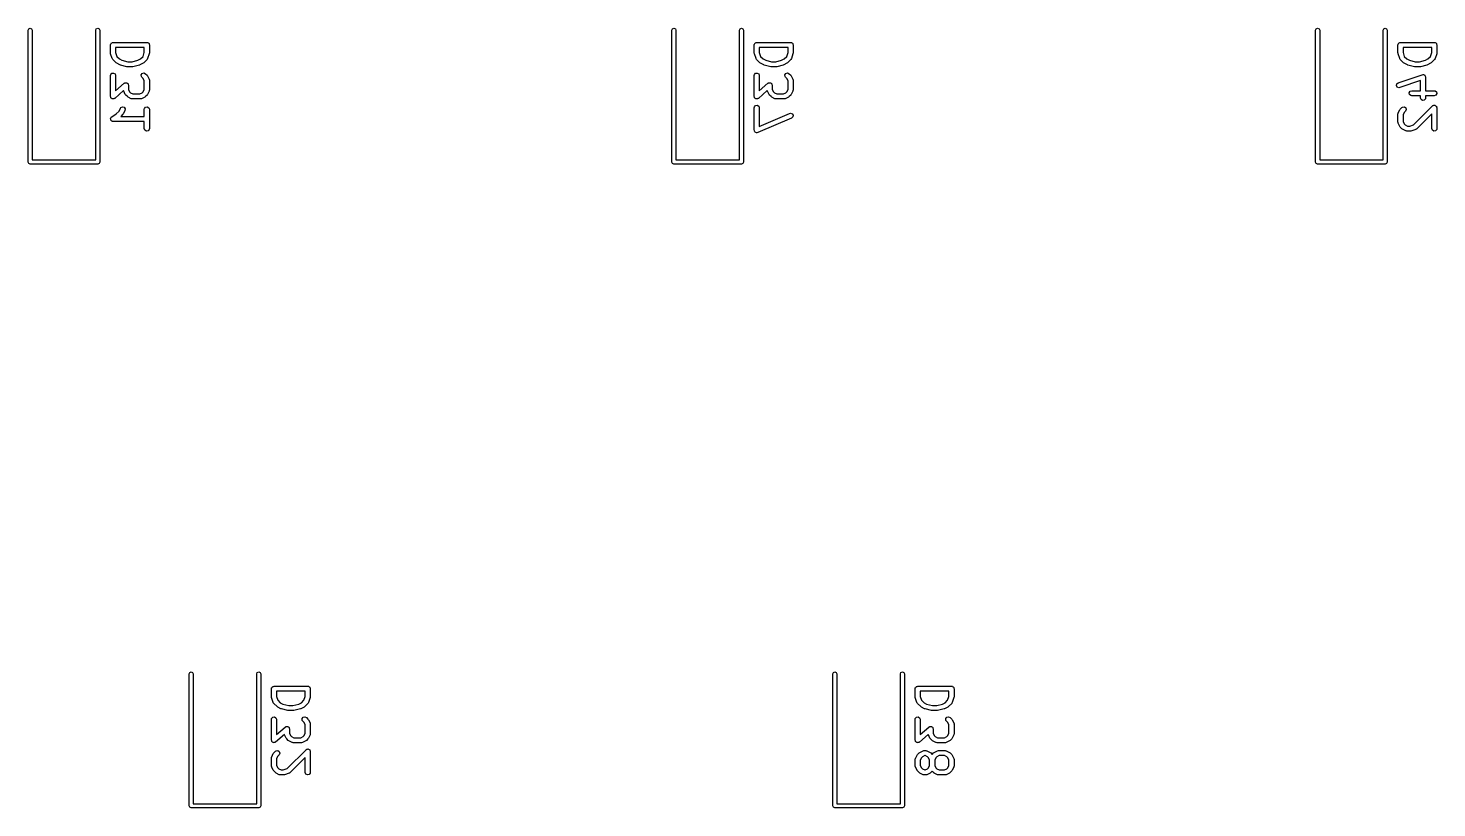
# Model space of a CAD drawing. Extents: x 43 to 429, y -149 to -20.
# Drawn here: x 148.96 to 190.65, y -106.29 to -83.22 of the extents above; entities that cross this region are included whole.
import ezdxf

# ---------------------------------------------------------------- set-up
doc = ezdxf.new("R2010")
doc.units = 0
doc.layers.add('BLACK', color=7, linetype='CONTINUOUS')

msp = doc.modelspace()

# ---------------------------------------------------------------- linework, layer by layer
at = {"layer": 'BLACK', "linetype": 'CONTINUOUS'}
for p, q in [((148.959, -83.2812), (148.976, -83.2388)), ((148.959, -87.1812), (148.959, -83.2812)), ((148.976, -83.2388), (149.019, -83.2212)), ((149.019, -83.2212), (149.061, -83.2388)), ((149.061, -83.2388), (149.079, -83.2812)), ((149.079, -83.2812), (149.079, -87.1212)), ((150.959, -83.2812), (150.976, -83.2388)), ((150.959, -87.1212), (150.959, -83.2812)), ((150.976, -83.2388), (151.019, -83.2212)), ((151.019, -83.2212), (151.061, -83.2388)), ((151.061, -83.2388), (151.079, -83.2812)), ((151.079, -83.2812), (151.079, -87.1812)), ((168.009, -83.2812), (168.026, -83.2388)), ((168.009, -87.1812), (168.009, -83.2812)), ((168.026, -83.2388), (168.069, -83.2212)), ((168.069, -83.2212), (168.111, -83.2388)), ((168.111, -83.2388), (168.129, -83.2812)), ((168.129, -83.2812), (168.129, -87.1212)), ((170.009, -83.2812), (170.026, -83.2388)), ((170.009, -87.1212), (170.009, -83.2812)), ((170.026, -83.2388), (170.069, -83.2212)), ((170.069, -83.2212), (170.111, -83.2388)), ((170.111, -83.2388), (170.129, -83.2812)), ((170.129, -83.2812), (170.129, -87.1812)), ((187.059, -83.2812), (187.076, -83.2388)), ((187.059, -87.1812), (187.059, -83.2812)), ((187.076, -83.2388), (187.119, -83.2212)), ((187.119, -83.2212), (187.161, -83.2388)), ((187.161, -83.2388), (187.179, -83.2812)), ((187.179, -83.2812), (187.179, -87.1212)), ((189.059, -83.2812), (189.076, -83.2388)), ((189.059, -87.1212), (189.059, -83.2812)), ((189.076, -83.2388), (189.119, -83.2212)), ((189.119, -83.2212), (189.161, -83.2388)), ((189.161, -83.2388), (189.179, -83.2812)), ((189.179, -83.2812), (189.179, -87.1812)), ((151.396, -83.717), (151.398, -83.7072)), ((151.396, -83.9551), (151.396, -83.717)), ((151.397, -83.7039), (151.399, -83.7011)), ((151.398, -83.7072), (151.397, -83.7039)), ((151.399, -83.7011), (151.401, -83.6913)), ((151.401, -83.6913), (151.413, -83.6764)), ((151.413, -83.6764), (151.423, -83.6595)), ((151.423, -83.6595), (151.429, -83.6572)), ((151.429, -83.6572), (151.434, -83.652)), ((151.434, -83.652), (151.453, -83.6486)), ((151.453, -83.6486), (151.471, -83.642)), ((151.471, -83.642), (152.471, -83.642)), ((152.471, -83.642), (152.481, -83.6437)), ((152.481, -83.6437), (152.484, -83.6431)), ((152.484, -83.6431), (152.487, -83.6448)), ((152.487, -83.6448), (152.497, -83.6465)), ((152.497, -83.6465), (152.512, -83.659)), ((152.512, -83.659), (152.529, -83.6688)), ((152.529, -83.6688), (152.531, -83.6751)), ((152.531, -83.6751), (152.536, -83.6795)), ((152.536, -83.6795), (152.539, -83.6987)), ((152.539, -83.6987), (152.546, -83.717)), ((152.546, -83.717), (152.546, -83.9551)), ((170.446, -83.717), (170.448, -83.7072)), ((170.446, -83.9551), (170.446, -83.717)), ((170.447, -83.7039), (170.449, -83.7011)), ((170.448, -83.7072), (170.447, -83.7039)), ((170.449, -83.7011), (170.451, -83.6913)), ((170.451, -83.6913), (170.463, -83.6764)), ((170.463, -83.6764), (170.473, -83.6595)), ((170.473, -83.6595), (170.479, -83.6572)), ((170.479, -83.6572), (170.484, -83.652)), ((170.484, -83.652), (170.503, -83.6486)), ((170.503, -83.6486), (170.521, -83.642)), ((170.521, -83.642), (171.521, -83.642)), ((171.521, -83.642), (171.531, -83.6437)), ((171.531, -83.6437), (171.534, -83.6431)), ((171.534, -83.6431), (171.537, -83.6448)), ((171.537, -83.6448), (171.547, -83.6465)), ((171.547, -83.6465), (171.562, -83.659)), ((171.562, -83.659), (171.579, -83.6688)), ((171.579, -83.6688), (171.581, -83.6751)), ((171.581, -83.6751), (171.586, -83.6795)), ((171.586, -83.6795), (171.589, -83.6987)), ((171.589, -83.6987), (171.596, -83.717)), ((171.596, -83.717), (171.596, -83.9551)), ((189.496, -83.717), (189.498, -83.7072)), ((189.496, -83.9551), (189.496, -83.717)), ((189.497, -83.7039), (189.499, -83.7011)), ((189.498, -83.7072), (189.497, -83.7039)), ((189.499, -83.7011), (189.501, -83.6913)), ((189.501, -83.6913), (189.513, -83.6764)), ((189.513, -83.6764), (189.523, -83.6595)), ((189.523, -83.6595), (189.529, -83.6572)), ((189.529, -83.6572), (189.534, -83.652)), ((189.534, -83.652), (189.553, -83.6486)), ((189.553, -83.6486), (189.571, -83.642)), ((189.571, -83.642), (190.571, -83.642)), ((190.571, -83.642), (190.581, -83.6437)), ((190.581, -83.6437), (190.584, -83.6431)), ((190.584, -83.6431), (190.587, -83.6448)), ((190.587, -83.6448), (190.597, -83.6465)), ((190.597, -83.6465), (190.612, -83.659)), ((190.612, -83.659), (190.629, -83.6688)), ((190.629, -83.6688), (190.631, -83.6751)), ((190.631, -83.6751), (190.636, -83.6795)), ((190.636, -83.6795), (190.639, -83.6987)), ((190.639, -83.6987), (190.646, -83.717)), ((190.646, -83.717), (190.646, -83.9551)), ((151.397, -83.9566), (151.396, -83.9551)), ((151.4, -83.9788), (151.397, -83.9566)), ((151.448, -84.1216), (151.4, -83.9788)), ((151.45, -84.1251), (151.448, -84.1216)), ((151.451, -84.1296), (151.45, -84.1251)), ((151.466, -84.1509), (151.451, -84.1296)), ((151.561, -84.2462), (151.466, -84.1509)), ((151.546, -83.792), (151.546, -83.9429)), ((152.396, -83.792), (151.546, -83.792)), ((151.546, -83.9429), (151.584, -84.0574)), ((151.584, -84.0574), (151.658, -84.1315)), ((151.658, -84.1315), (151.735, -84.17)), ((151.735, -84.17), (151.909, -84.2134)), ((152.033, -84.2134), (152.207, -84.17)), ((152.207, -84.17), (152.284, -84.1315)), ((152.284, -84.1315), (152.358, -84.0574)), ((152.358, -84.0574), (152.396, -83.9429)), ((152.477, -84.1509), (152.381, -84.2462)), ((152.396, -83.9429), (152.396, -83.792)), ((152.478, -84.1469), (152.477, -84.1509)), ((152.482, -84.1445), (152.478, -84.1469)), ((152.495, -84.1216), (152.482, -84.1445)), ((152.542, -83.9788), (152.495, -84.1216)), ((152.546, -83.9551), (152.542, -83.9771)), ((152.542, -83.9771), (152.542, -83.9788)), ((170.447, -83.9566), (170.446, -83.9551)), ((170.45, -83.9788), (170.447, -83.9566)), ((170.498, -84.1216), (170.45, -83.9788)), ((170.5, -84.1251), (170.498, -84.1216)), ((170.501, -84.1296), (170.5, -84.1251)), ((170.516, -84.1509), (170.501, -84.1296)), ((170.611, -84.2462), (170.516, -84.1509)), ((170.596, -83.792), (170.596, -83.9429)), ((171.446, -83.792), (170.596, -83.792)), ((170.596, -83.9429), (170.634, -84.0574)), ((170.634, -84.0574), (170.708, -84.1315)), ((170.708, -84.1315), (170.785, -84.17)), ((170.785, -84.17), (170.959, -84.2134)), ((171.083, -84.2134), (171.257, -84.17)), ((171.257, -84.17), (171.334, -84.1315)), ((171.334, -84.1315), (171.408, -84.0574)), ((171.408, -84.0574), (171.446, -83.9429)), ((171.527, -84.1509), (171.431, -84.2462)), ((171.446, -83.9429), (171.446, -83.792)), ((171.528, -84.1469), (171.527, -84.1509)), ((171.532, -84.1445), (171.528, -84.1469)), ((171.545, -84.1216), (171.532, -84.1445)), ((171.592, -83.9788), (171.545, -84.1216)), ((171.596, -83.9551), (171.592, -83.9771)), ((171.592, -83.9771), (171.592, -83.9788)), ((189.497, -83.9566), (189.496, -83.9551)), ((189.5, -83.9788), (189.497, -83.9566)), ((189.548, -84.1216), (189.5, -83.9788)), ((189.55, -84.1251), (189.548, -84.1216)), ((189.551, -84.1296), (189.55, -84.1251)), ((189.566, -84.1509), (189.551, -84.1296)), ((189.661, -84.2462), (189.566, -84.1509)), ((189.646, -83.792), (189.646, -83.9429)), ((190.496, -83.792), (189.646, -83.792)), ((189.646, -83.9429), (189.684, -84.0574)), ((189.684, -84.0574), (189.758, -84.1315)), ((189.758, -84.1315), (189.835, -84.17)), ((189.835, -84.17), (190.009, -84.2134)), ((190.133, -84.2134), (190.307, -84.17)), ((190.307, -84.17), (190.384, -84.1315)), ((190.384, -84.1315), (190.458, -84.0574)), ((190.458, -84.0574), (190.496, -83.9429)), ((190.577, -84.1509), (190.481, -84.2462)), ((190.496, -83.9429), (190.496, -83.792)), ((190.578, -84.1469), (190.577, -84.1509)), ((190.582, -84.1445), (190.578, -84.1469)), ((190.595, -84.1216), (190.582, -84.1445)), ((190.642, -83.9788), (190.595, -84.1216)), ((190.646, -83.9551), (190.642, -83.9771)), ((190.642, -83.9771), (190.642, -83.9788)), ((151.396, -84.6217), (151.401, -84.5961)), ((151.396, -85.2408), (151.396, -84.6217)), ((151.401, -84.5961), (151.434, -84.5568)), ((151.434, -84.5568), (151.484, -84.5479)), ((151.484, -84.5479), (151.529, -84.5735)), ((151.529, -84.5735), (151.546, -84.6217)), ((151.546, -84.6217), (151.546, -85.0755)), ((151.562, -84.2469), (151.561, -84.2462)), ((151.58, -84.2602), (151.562, -84.2469)), ((151.676, -84.3079), (151.58, -84.2602)), ((151.679, -84.3083), (151.676, -84.3079)), ((151.691, -84.3135), (151.679, -84.3083)), ((151.882, -84.3612), (151.691, -84.3135)), ((151.885, -84.3608), (151.882, -84.3612)), ((151.9, -84.3634), (151.885, -84.3608)), ((152.043, -84.3634), (151.9, -84.3634)), ((151.909, -84.2134), (152.033, -84.2134)), ((152.046, -84.3622), (152.043, -84.3634)), ((152.061, -84.3612), (152.046, -84.3622)), ((152.251, -84.3135), (152.061, -84.3612)), ((152.254, -84.3115), (152.251, -84.3135)), ((152.267, -84.3079), (152.254, -84.3115)), ((152.362, -84.2602), (152.267, -84.3079)), ((152.303, -84.6023), (152.333, -84.5603)), ((152.308, -84.6534), (152.303, -84.6023)), ((152.333, -84.5603), (152.382, -84.547)), ((152.363, -84.259), (152.362, -84.2602)), ((152.381, -84.2462), (152.363, -84.259)), ((152.382, -84.547), (152.429, -84.5687)), ((152.429, -84.5687), (152.477, -84.6163)), ((152.477, -84.6163), (152.489, -84.6347)), ((170.446, -84.6217), (170.451, -84.5961)), ((170.446, -85.2408), (170.446, -84.6217)), ((170.451, -84.5961), (170.484, -84.5568)), ((170.484, -84.5568), (170.534, -84.5479)), ((170.534, -84.5479), (170.579, -84.5735)), ((170.579, -84.5735), (170.596, -84.6217)), ((170.596, -84.6217), (170.596, -85.0755)), ((170.612, -84.2469), (170.611, -84.2462)), ((170.63, -84.2602), (170.612, -84.2469)), ((170.726, -84.3079), (170.63, -84.2602)), ((170.729, -84.3083), (170.726, -84.3079)), ((170.741, -84.3135), (170.729, -84.3083)), ((170.932, -84.3612), (170.741, -84.3135)), ((170.935, -84.3608), (170.932, -84.3612)), ((170.95, -84.3634), (170.935, -84.3608)), ((171.093, -84.3634), (170.95, -84.3634)), ((170.959, -84.2134), (171.083, -84.2134)), ((171.096, -84.3622), (171.093, -84.3634)), ((171.111, -84.3612), (171.096, -84.3622)), ((171.301, -84.3135), (171.111, -84.3612)), ((171.304, -84.3115), (171.301, -84.3135)), ((171.317, -84.3079), (171.304, -84.3115)), ((171.412, -84.2602), (171.317, -84.3079)), ((171.353, -84.6023), (171.383, -84.5603)), ((171.358, -84.6534), (171.353, -84.6023)), ((171.383, -84.5603), (171.432, -84.547)), ((171.413, -84.259), (171.412, -84.2602)), ((171.431, -84.2462), (171.413, -84.259)), ((171.432, -84.547), (171.479, -84.5687)), ((171.479, -84.5687), (171.527, -84.6163)), ((171.527, -84.6163), (171.539, -84.6347)), ((189.5, -84.8363), (190.214, -84.5982)), ((189.662, -84.2469), (189.661, -84.2462)), ((189.68, -84.2602), (189.662, -84.2469)), ((189.776, -84.3079), (189.68, -84.2602)), ((189.779, -84.3083), (189.776, -84.3079)), ((189.791, -84.3135), (189.779, -84.3083)), ((189.982, -84.3612), (189.791, -84.3135)), ((189.985, -84.3608), (189.982, -84.3612)), ((190, -84.3634), (189.985, -84.3608)), ((190.143, -84.3634), (190, -84.3634)), ((190.009, -84.2134), (190.133, -84.2134)), ((190.146, -84.3622), (190.143, -84.3634)), ((190.161, -84.3612), (190.146, -84.3622)), ((190.351, -84.3135), (190.161, -84.3612)), ((190.214, -84.5982), (190.24, -84.5944)), ((190.24, -84.5944), (190.245, -84.5965)), ((190.245, -84.5965), (190.251, -84.5955)), ((190.251, -84.5955), (190.269, -84.6057)), ((190.269, -84.6057), (190.288, -84.6132)), ((190.288, -84.6132), (190.29, -84.6183)), ((190.29, -84.6183), (190.295, -84.6211)), ((190.295, -84.6211), (190.302, -84.6404)), ((190.354, -84.3115), (190.351, -84.3135)), ((190.367, -84.3079), (190.354, -84.3115)), ((190.462, -84.2602), (190.367, -84.3079)), ((190.463, -84.259), (190.462, -84.2602)), ((190.481, -84.2462), (190.463, -84.259)), ((151.546, -85.0755), (151.803, -84.851)), ((151.803, -84.851), (151.812, -84.8452)), ((151.812, -84.8452), (151.815, -84.8425)), ((151.815, -84.8425), (151.818, -84.8419)), ((151.818, -84.8419), (151.825, -84.8375)), ((151.825, -84.8375), (151.845, -84.8371)), ((151.845, -84.8371), (151.865, -84.8336)), ((151.865, -84.8336), (151.87, -84.8366)), ((151.87, -84.8366), (151.876, -84.8364)), ((151.876, -84.8364), (151.892, -84.8491)), ((151.892, -84.8491), (151.91, -84.8592)), ((151.91, -84.8592), (151.912, -84.8649)), ((151.912, -84.8649), (151.916, -84.8686)), ((151.916, -84.8686), (151.92, -84.8884)), ((151.92, -84.8884), (151.927, -84.9074)), ((151.927, -84.9074), (151.927, -85.0326)), ((151.927, -85.0326), (151.961, -85.1011)), ((152.323, -84.6748), (152.308, -84.6534)), ((152.362, -84.7138), (152.323, -84.6748)), ((152.396, -84.7823), (152.362, -84.7138)), ((152.362, -85.1011), (152.396, -85.0326)), ((152.396, -85.0326), (152.396, -84.7823)), ((152.489, -84.6347), (152.491, -84.6358)), ((152.491, -84.6358), (152.538, -84.731)), ((152.538, -84.731), (152.546, -84.756)), ((152.546, -84.756), (152.545, -84.7604)), ((152.545, -84.7604), (152.546, -84.7646)), ((152.546, -84.7646), (152.546, -85.0503)), ((170.596, -85.0755), (170.853, -84.851)), ((170.853, -84.851), (170.862, -84.8452)), ((170.862, -84.8452), (170.865, -84.8425)), ((170.865, -84.8425), (170.868, -84.8419)), ((170.868, -84.8419), (170.875, -84.8375)), ((170.875, -84.8375), (170.895, -84.8371)), ((170.895, -84.8371), (170.915, -84.8336)), ((170.915, -84.8336), (170.92, -84.8366)), ((170.92, -84.8366), (170.926, -84.8364)), ((170.926, -84.8364), (170.942, -84.8491)), ((170.942, -84.8491), (170.96, -84.8592)), ((170.96, -84.8592), (170.962, -84.8649)), ((170.962, -84.8649), (170.966, -84.8686)), ((170.966, -84.8686), (170.97, -84.8884)), ((170.97, -84.8884), (170.977, -84.9074)), ((170.977, -84.9074), (170.977, -85.0326)), ((170.977, -85.0326), (171.011, -85.1011)), ((171.373, -84.6748), (171.358, -84.6534)), ((171.412, -84.7138), (171.373, -84.6748)), ((171.446, -84.7823), (171.412, -84.7138)), ((171.412, -85.1011), (171.446, -85.0326)), ((171.446, -85.0326), (171.446, -84.7823)), ((171.539, -84.6347), (171.541, -84.6358)), ((171.541, -84.6358), (171.588, -84.731)), ((171.588, -84.731), (171.596, -84.756)), ((171.596, -84.756), (171.595, -84.7604)), ((171.595, -84.7604), (171.596, -84.7646)), ((171.596, -84.7646), (171.596, -85.0503)), ((189.449, -84.9184), (189.46, -84.8682)), ((189.474, -84.9636), (189.449, -84.9184)), ((189.46, -84.8682), (189.5, -84.8363)), ((189.521, -84.9824), (189.474, -84.9636)), ((189.547, -84.9786), (189.521, -84.9824)), ((190.163, -84.7734), (189.547, -84.9786)), ((190.163, -85.0705), (190.163, -84.7734)), ((190.302, -84.6404), (190.312, -84.6583)), ((190.312, -84.6583), (190.311, -84.664)), ((190.311, -84.664), (190.313, -84.6693)), ((190.313, -84.6693), (190.313, -85.0705)), ((151.403, -85.2598), (151.396, -85.2408)), ((151.407, -85.2796), (151.403, -85.2598)), ((151.412, -85.2834), (151.407, -85.2796)), ((151.414, -85.289), (151.412, -85.2834)), ((151.431, -85.2991), (151.414, -85.289)), ((151.447, -85.3118), (151.431, -85.2991)), ((151.453, -85.3116), (151.447, -85.3118)), ((151.458, -85.3146), (151.453, -85.3116)), ((151.478, -85.3111), (151.458, -85.3146)), ((151.498, -85.3107), (151.478, -85.3111)), ((151.506, -85.3063), (151.498, -85.3107)), ((151.509, -85.3057), (151.506, -85.3063)), ((151.511, -85.3031), (151.509, -85.3057)), ((151.521, -85.2972), (151.511, -85.3031)), ((151.781, -85.0695), (151.521, -85.2972)), ((151.785, -85.0838), (151.781, -85.0695)), ((151.833, -85.1791), (151.785, -85.0838)), ((151.834, -85.1802), (151.833, -85.1791)), ((151.847, -85.1986), (151.834, -85.1802)), ((151.894, -85.2462), (151.847, -85.1986)), ((151.896, -85.2469), (151.894, -85.2462)), ((151.914, -85.2602), (151.896, -85.2469)), ((152.009, -85.3079), (151.914, -85.2602)), ((151.961, -85.1011), (151.992, -85.1315)), ((151.992, -85.1315), (152.06, -85.1658)), ((152.013, -85.3084), (152.009, -85.3079)), ((152.017, -85.3113), (152.013, -85.3084)), ((152.043, -85.3158), (152.017, -85.3113)), ((152.281, -85.3158), (152.043, -85.3158)), ((152.06, -85.1658), (152.263, -85.1658)), ((152.263, -85.1658), (152.331, -85.1315)), ((152.285, -85.3142), (152.281, -85.3158)), ((152.289, -85.3153), (152.285, -85.3142)), ((152.314, -85.3079), (152.289, -85.3153)), ((152.409, -85.2602), (152.314, -85.3079)), ((152.331, -85.1315), (152.362, -85.1011)), ((152.411, -85.259), (152.409, -85.2602)), ((152.429, -85.2462), (152.411, -85.259)), ((152.477, -85.1986), (152.429, -85.2462)), ((152.491, -85.1791), (152.477, -85.1971)), ((152.477, -85.1971), (152.477, -85.1986)), ((152.538, -85.0838), (152.491, -85.1791)), ((152.539, -85.0794), (152.538, -85.0838)), ((152.542, -85.0759), (152.539, -85.0794)), ((152.546, -85.0503), (152.542, -85.0759)), ((170.453, -85.2598), (170.446, -85.2408)), ((170.457, -85.2796), (170.453, -85.2598)), ((170.462, -85.2834), (170.457, -85.2796)), ((170.464, -85.289), (170.462, -85.2834)), ((170.481, -85.2991), (170.464, -85.289)), ((170.497, -85.3118), (170.481, -85.2991)), ((170.503, -85.3116), (170.497, -85.3118)), ((170.508, -85.3146), (170.503, -85.3116)), ((170.528, -85.3111), (170.508, -85.3146)), ((170.548, -85.3107), (170.528, -85.3111)), ((170.556, -85.3063), (170.548, -85.3107)), ((170.559, -85.3057), (170.556, -85.3063)), ((170.561, -85.3031), (170.559, -85.3057)), ((170.571, -85.2972), (170.561, -85.3031)), ((170.831, -85.0695), (170.571, -85.2972)), ((170.835, -85.0838), (170.831, -85.0695)), ((170.883, -85.1791), (170.835, -85.0838)), ((170.884, -85.1802), (170.883, -85.1791)), ((170.897, -85.1986), (170.884, -85.1802)), ((170.944, -85.2462), (170.897, -85.1986)), ((170.946, -85.2469), (170.944, -85.2462)), ((170.964, -85.2602), (170.946, -85.2469)), ((171.059, -85.3079), (170.964, -85.2602)), ((171.011, -85.1011), (171.042, -85.1315)), ((171.042, -85.1315), (171.11, -85.1658)), ((171.063, -85.3084), (171.059, -85.3079)), ((171.067, -85.3113), (171.063, -85.3084)), ((171.093, -85.3158), (171.067, -85.3113)), ((171.331, -85.3158), (171.093, -85.3158)), ((171.11, -85.1658), (171.313, -85.1658)), ((171.313, -85.1658), (171.381, -85.1315)), ((171.335, -85.3142), (171.331, -85.3158)), ((171.339, -85.3153), (171.335, -85.3142)), ((171.364, -85.3079), (171.339, -85.3153)), ((171.459, -85.2602), (171.364, -85.3079)), ((171.381, -85.1315), (171.412, -85.1011)), ((171.461, -85.259), (171.459, -85.2602)), ((171.479, -85.2462), (171.461, -85.259)), ((171.527, -85.1986), (171.479, -85.2462)), ((171.541, -85.1791), (171.527, -85.1971)), ((171.527, -85.1971), (171.527, -85.1986)), ((171.588, -85.0838), (171.541, -85.1791)), ((171.589, -85.0794), (171.588, -85.0838)), ((171.592, -85.0759), (171.589, -85.0794)), ((171.596, -85.0503), (171.592, -85.0759)), ((189.831, -85.1325), (189.856, -85.0881)), ((189.84, -85.183), (189.831, -85.1325)), ((189.879, -85.216), (189.84, -85.183)), ((189.856, -85.0881), (189.904, -85.0705)), ((189.904, -85.2205), (189.879, -85.216)), ((189.904, -85.0705), (190.163, -85.0705)), ((190.163, -85.2205), (189.904, -85.2205)), ((190.163, -85.2884), (190.163, -85.2205)), ((190.18, -85.3366), (190.163, -85.2884)), ((190.225, -85.3623), (190.18, -85.3366)), ((190.275, -85.3533), (190.225, -85.3623)), ((190.308, -85.314), (190.275, -85.3533)), ((190.313, -85.2884), (190.308, -85.314)), ((190.313, -85.0705), (190.571, -85.0705)), ((190.571, -85.2205), (190.313, -85.2205)), ((190.313, -85.2205), (190.313, -85.2884)), ((190.571, -85.0705), (190.597, -85.0751)), ((190.619, -85.203), (190.571, -85.2205)), ((190.597, -85.0751), (190.636, -85.108)), ((190.645, -85.1586), (190.619, -85.203)), ((190.636, -85.108), (190.645, -85.1586)), ((151.399, -85.8864), (151.412, -85.8688)), ((151.412, -85.8688), (151.423, -85.85)), ((151.423, -85.85), (151.427, -85.8485)), ((151.427, -85.8485), (151.43, -85.845)), ((151.43, -85.845), (151.566, -85.7539)), ((151.566, -85.7539), (151.648, -85.6725)), ((151.648, -85.6725), (151.69, -85.5882)), ((151.69, -85.5882), (151.705, -85.5673)), ((151.762, -85.77), (151.7, -85.8324)), ((151.7, -85.8324), (152.396, -85.8324)), ((151.705, -85.5673), (151.752, -85.5469)), ((151.752, -85.5469), (151.802, -85.5615)), ((151.763, -85.7685), (151.762, -85.77)), ((151.776, -85.7505), (151.763, -85.7685)), ((151.824, -85.6553), (151.776, -85.7505)), ((151.802, -85.5615), (151.83, -85.6043)), ((151.83, -85.6043), (151.824, -85.6553)), ((152.396, -85.6217), (152.401, -85.5961)), ((152.396, -85.8324), (152.396, -85.6217)), ((152.401, -85.5961), (152.434, -85.5568)), ((152.434, -85.5568), (152.484, -85.5479)), ((152.484, -85.5479), (152.529, -85.5735)), ((152.529, -85.5735), (152.546, -85.6217)), ((152.546, -85.6217), (152.546, -86.1932)), ((170.446, -85.5741), (170.451, -85.5485)), ((170.446, -86.2408), (170.446, -85.5741)), ((170.451, -85.5485), (170.484, -85.5092)), ((170.484, -85.5092), (170.534, -85.5002)), ((170.534, -85.5002), (170.579, -85.5259)), ((170.579, -85.5259), (170.596, -85.5741)), ((170.596, -85.5741), (170.596, -86.127)), ((170.596, -86.127), (171.492, -85.7433)), ((171.492, -85.7433), (171.517, -85.7373)), ((171.517, -85.7373), (171.566, -85.7521)), ((171.588, -85.846), (171.551, -85.8811)), ((171.566, -85.7521), (171.594, -85.7951)), ((171.594, -85.7951), (171.588, -85.846)), ((189.496, -85.7646), (189.501, -85.7389)), ((189.496, -86.0027), (189.496, -85.7646)), ((189.501, -85.7389), (189.504, -85.7355)), ((189.504, -85.731), (189.552, -85.6358)), ((189.504, -85.7355), (189.504, -85.731)), ((189.552, -85.6358), (189.565, -85.6178)), ((189.565, -85.6178), (189.566, -85.6163)), ((189.566, -85.6163), (189.613, -85.5687)), ((189.613, -85.5687), (189.635, -85.5538)), ((189.635, -85.5538), (189.686, -85.5493)), ((189.68, -85.7138), (189.646, -85.7823)), ((189.646, -85.7823), (189.646, -85.985)), ((189.719, -85.6748), (189.68, -85.7138)), ((189.686, -85.5493), (189.728, -85.5787)), ((189.741, -85.6283), (189.719, -85.6748)), ((189.728, -85.5787), (189.741, -85.6283)), ((189.959, -86.08), (190.518, -85.5211)), ((190.496, -85.7552), (190.053, -86.1986)), ((190.496, -86.1932), (190.496, -85.7552)), ((190.518, -85.5211), (190.532, -85.5117)), ((190.532, -85.5117), (190.534, -85.5092)), ((190.534, -85.5092), (190.536, -85.5088)), ((190.536, -85.5088), (190.539, -85.5061)), ((190.539, -85.5061), (190.562, -85.5042)), ((190.562, -85.5042), (190.584, -85.5002)), ((190.584, -85.5002), (190.587, -85.502)), ((190.587, -85.502), (190.591, -85.5017)), ((190.591, -85.5017), (190.609, -85.5146)), ((190.609, -85.5146), (190.629, -85.5259)), ((190.629, -85.5259), (190.63, -85.5291)), ((190.63, -85.5291), (190.633, -85.5311)), ((190.633, -85.5311), (190.638, -85.5529)), ((190.638, -85.5529), (190.646, -85.5741)), ((190.646, -85.5741), (190.646, -86.1932)), ((151.397, -85.8944), (151.399, -85.8907)), ((151.401, -85.9159), (151.397, -85.8944)), ((151.399, -85.8907), (151.399, -85.8864)), ((151.402, -85.9376), (151.401, -85.9159)), ((151.405, -85.9407), (151.402, -85.9376)), ((151.406, -85.9449), (151.405, -85.9407)), ((151.423, -85.9589), (151.406, -85.9449)), ((151.438, -85.9747), (151.423, -85.9589)), ((151.442, -85.9751), (151.438, -85.9747)), ((151.445, -85.9779), (151.442, -85.9751)), ((151.471, -85.9824), (151.445, -85.9779)), ((152.396, -85.9824), (151.471, -85.9824)), ((152.396, -86.1932), (152.396, -85.9824)), ((152.414, -86.2414), (152.396, -86.1932)), ((152.458, -86.267), (152.414, -86.2414)), ((152.509, -86.2581), (152.458, -86.267)), ((152.542, -86.2188), (152.509, -86.2581)), ((152.546, -86.1932), (152.542, -86.2188)), ((170.449, -86.2491), (170.446, -86.2408)), ((170.448, -86.2579), (170.449, -86.2491)), ((170.458, -86.2725), (170.448, -86.2579)), ((170.464, -86.289), (170.458, -86.2725)), ((170.471, -86.2934), (170.464, -86.289)), ((171.551, -85.8811), (170.551, -86.3097)), ((189.498, -86.0069), (189.496, -86.0027)), ((189.497, -86.0113), (189.498, -86.0069)), ((189.504, -86.0362), (189.497, -86.0113)), ((189.552, -86.1315), (189.504, -86.0362)), ((189.553, -86.1326), (189.552, -86.1315)), ((189.566, -86.1509), (189.553, -86.1326)), ((189.613, -86.1986), (189.566, -86.1509)), ((189.615, -86.1993), (189.613, -86.1986)), ((189.633, -86.2126), (189.615, -86.1993)), ((189.728, -86.2602), (189.633, -86.2126)), ((189.646, -85.985), (189.68, -86.0535)), ((189.68, -86.0535), (189.711, -86.0839)), ((189.711, -86.0839), (189.779, -86.1182)), ((189.733, -86.2607), (189.728, -86.2602)), ((189.736, -86.2636), (189.733, -86.2607)), ((189.762, -86.2682), (189.736, -86.2636)), ((189.857, -86.2682), (189.762, -86.2682)), ((189.779, -86.1182), (189.845, -86.1182)), ((189.845, -86.1182), (189.959, -86.08)), ((189.858, -86.2676), (189.857, -86.2682)), ((189.881, -86.2643), (189.858, -86.2676)), ((190.023, -86.2167), (189.881, -86.2643)), ((190.027, -86.2139), (190.023, -86.2167)), ((190.031, -86.2135), (190.027, -86.2139)), ((190.053, -86.1986), (190.031, -86.2135)), ((190.514, -86.2414), (190.496, -86.1932)), ((190.558, -86.267), (190.514, -86.2414)), ((190.609, -86.2581), (190.558, -86.267)), ((190.642, -86.2188), (190.609, -86.2581)), ((190.646, -86.1932), (190.642, -86.2188)), ((170.476, -86.3008), (170.471, -86.2934)), ((170.493, -86.3059), (170.476, -86.3008)), ((170.508, -86.3146), (170.493, -86.3059)), ((170.517, -86.3131), (170.508, -86.3146)), ((170.525, -86.3157), (170.517, -86.3131)), ((170.551, -86.3097), (170.525, -86.3157)), ((149.079, -87.1212), (150.959, -87.1212)), ((168.129, -87.1212), (170.009, -87.1212)), ((187.179, -87.1212), (189.059, -87.1212)), ((148.976, -87.2237), (148.959, -87.1812)), ((149.019, -87.2412), (148.976, -87.2237)), ((151.019, -87.2412), (149.019, -87.2412)), ((151.061, -87.2237), (151.019, -87.2412)), ((151.079, -87.1812), (151.061, -87.2237)), ((168.026, -87.2237), (168.009, -87.1812)), ((168.069, -87.2412), (168.026, -87.2237)), ((170.069, -87.2412), (168.069, -87.2412)), ((170.111, -87.2237), (170.069, -87.2412)), ((170.129, -87.1812), (170.111, -87.2237)), ((187.076, -87.2237), (187.059, -87.1812)), ((187.119, -87.2412), (187.076, -87.2237)), ((189.119, -87.2412), (187.119, -87.2412)), ((189.161, -87.2237), (189.119, -87.2412)), ((189.179, -87.1812), (189.161, -87.2237)), ((153.721, -102.331), (153.739, -102.289)), ((153.721, -106.231), (153.721, -102.331)), ((153.739, -102.289), (153.781, -102.271)), ((153.781, -102.271), (153.824, -102.289)), ((153.824, -102.289), (153.841, -102.331)), ((153.841, -102.331), (153.841, -106.171)), ((155.721, -102.331), (155.739, -102.289)), ((155.721, -106.171), (155.721, -102.331)), ((155.739, -102.289), (155.781, -102.271)), ((155.781, -102.271), (155.824, -102.289)), ((155.824, -102.289), (155.841, -102.331)), ((155.841, -102.331), (155.841, -106.231)), ((172.771, -102.331), (172.789, -102.289)), ((172.771, -106.231), (172.771, -102.331)), ((172.789, -102.289), (172.831, -102.271)), ((172.831, -102.271), (172.874, -102.289)), ((172.874, -102.289), (172.891, -102.331)), ((172.891, -102.331), (172.891, -106.171)), ((174.771, -102.331), (174.789, -102.289)), ((174.771, -106.171), (174.771, -102.331)), ((174.789, -102.289), (174.831, -102.271)), ((174.831, -102.271), (174.874, -102.289)), ((174.874, -102.289), (174.891, -102.331)), ((174.891, -102.331), (174.891, -106.231)), ((156.159, -102.767), (156.16, -102.757)), ((156.159, -103.005), (156.159, -102.767)), ((156.16, -102.754), (156.161, -102.751)), ((156.16, -102.757), (156.16, -102.754)), ((156.161, -102.751), (156.163, -102.741)), ((156.163, -102.741), (156.176, -102.726)), ((156.176, -102.726), (156.185, -102.71)), ((156.185, -102.71), (156.192, -102.707)), ((156.192, -102.707), (156.196, -102.702)), ((156.196, -102.702), (156.215, -102.699)), ((156.215, -102.699), (156.234, -102.692)), ((156.234, -102.692), (157.234, -102.692)), ((156.309, -102.842), (156.309, -102.993)), ((157.159, -102.842), (156.309, -102.842)), ((157.159, -102.993), (157.159, -102.842)), ((157.234, -102.692), (157.243, -102.694)), ((157.243, -102.694), (157.247, -102.693)), ((157.247, -102.693), (157.25, -102.695)), ((157.25, -102.695), (157.259, -102.696)), ((157.259, -102.696), (157.274, -102.709)), ((157.274, -102.709), (157.291, -102.719)), ((157.291, -102.719), (157.293, -102.725)), ((157.293, -102.725), (157.299, -102.729)), ((157.299, -102.729), (157.302, -102.749)), ((157.302, -102.749), (157.309, -102.767)), ((157.309, -102.767), (157.309, -103.005)), ((175.209, -102.767), (175.21, -102.757)), ((175.209, -103.005), (175.209, -102.767)), ((175.21, -102.754), (175.211, -102.751)), ((175.21, -102.757), (175.21, -102.754)), ((175.211, -102.751), (175.213, -102.741)), ((175.213, -102.741), (175.226, -102.726)), ((175.226, -102.726), (175.235, -102.71)), ((175.235, -102.71), (175.242, -102.707)), ((175.242, -102.707), (175.246, -102.702)), ((175.246, -102.702), (175.265, -102.699)), ((175.265, -102.699), (175.284, -102.692)), ((175.284, -102.692), (176.284, -102.692)), ((175.359, -102.842), (175.359, -102.993)), ((176.209, -102.842), (175.359, -102.842)), ((176.209, -102.993), (176.209, -102.842)), ((176.284, -102.692), (176.293, -102.694)), ((176.293, -102.694), (176.297, -102.693)), ((176.297, -102.693), (176.3, -102.695)), ((176.3, -102.695), (176.309, -102.696)), ((176.309, -102.696), (176.324, -102.709)), ((176.324, -102.709), (176.341, -102.719)), ((176.341, -102.719), (176.343, -102.725)), ((176.343, -102.725), (176.349, -102.729)), ((176.349, -102.729), (176.352, -102.749)), ((176.352, -102.749), (176.359, -102.767)), ((176.359, -102.767), (176.359, -103.005)), ((156.159, -103.007), (156.159, -103.005)), ((156.162, -103.029), (156.159, -103.007)), ((156.21, -103.172), (156.162, -103.029)), ((156.213, -103.175), (156.21, -103.172)), ((156.213, -103.18), (156.213, -103.175)), ((156.228, -103.201), (156.213, -103.18)), ((156.323, -103.296), (156.228, -103.201)), ((156.309, -102.993), (156.347, -103.107)), ((156.325, -103.297), (156.323, -103.296)), ((156.343, -103.31), (156.325, -103.297)), ((156.438, -103.358), (156.343, -103.31)), ((156.347, -103.107), (156.421, -103.182)), ((156.421, -103.182), (156.498, -103.22)), ((156.442, -103.358), (156.438, -103.358)), ((156.454, -103.364), (156.442, -103.358)), ((156.644, -103.411), (156.454, -103.364)), ((156.498, -103.22), (156.671, -103.263)), ((156.671, -103.263), (156.796, -103.263)), ((156.796, -103.263), (156.969, -103.22)), ((157.014, -103.364), (156.823, -103.411)), ((156.969, -103.22), (157.046, -103.182)), ((157.017, -103.362), (157.014, -103.364)), ((157.029, -103.358), (157.017, -103.362)), ((157.124, -103.31), (157.029, -103.358)), ((157.046, -103.182), (157.12, -103.107)), ((157.12, -103.107), (157.159, -102.993)), ((157.125, -103.309), (157.124, -103.31)), ((157.144, -103.296), (157.125, -103.309)), ((157.239, -103.201), (157.144, -103.296)), ((157.241, -103.197), (157.239, -103.201)), ((157.245, -103.195), (157.241, -103.197)), ((157.257, -103.172), (157.245, -103.195)), ((157.305, -103.029), (157.257, -103.172)), ((157.309, -103.005), (157.305, -103.027)), ((157.305, -103.027), (157.305, -103.029)), ((175.209, -103.007), (175.209, -103.005)), ((175.212, -103.029), (175.209, -103.007)), ((175.26, -103.172), (175.212, -103.029)), ((175.263, -103.175), (175.26, -103.172)), ((175.263, -103.18), (175.263, -103.175)), ((175.278, -103.201), (175.263, -103.18)), ((175.373, -103.296), (175.278, -103.201)), ((175.359, -102.993), (175.397, -103.107)), ((175.375, -103.297), (175.373, -103.296)), ((175.393, -103.31), (175.375, -103.297)), ((175.488, -103.358), (175.393, -103.31)), ((175.397, -103.107), (175.471, -103.182)), ((175.471, -103.182), (175.548, -103.22)), ((175.492, -103.358), (175.488, -103.358)), ((175.504, -103.364), (175.492, -103.358)), ((175.694, -103.411), (175.504, -103.364)), ((175.548, -103.22), (175.721, -103.263)), ((175.721, -103.263), (175.846, -103.263)), ((175.846, -103.263), (176.019, -103.22)), ((176.064, -103.364), (175.873, -103.411)), ((176.019, -103.22), (176.096, -103.182)), ((176.067, -103.362), (176.064, -103.364)), ((176.079, -103.358), (176.067, -103.362)), ((176.174, -103.31), (176.079, -103.358)), ((176.096, -103.182), (176.17, -103.107)), ((176.17, -103.107), (176.209, -102.993)), ((176.175, -103.309), (176.174, -103.31)), ((176.194, -103.296), (176.175, -103.309)), ((176.289, -103.201), (176.194, -103.296)), ((176.291, -103.197), (176.289, -103.201)), ((176.295, -103.195), (176.291, -103.197)), ((176.307, -103.172), (176.295, -103.195)), ((176.355, -103.029), (176.307, -103.172)), ((176.359, -103.005), (176.355, -103.027)), ((176.355, -103.027), (176.355, -103.029)), ((156.159, -103.672), (156.163, -103.646)), ((156.159, -104.291), (156.159, -103.672)), ((156.163, -103.646), (156.196, -103.607)), ((156.196, -103.607), (156.247, -103.598)), ((156.247, -103.598), (156.291, -103.624)), ((156.291, -103.624), (156.309, -103.672)), ((156.309, -103.672), (156.309, -104.125)), ((156.647, -103.411), (156.644, -103.411)), ((156.662, -103.413), (156.647, -103.411)), ((156.805, -103.413), (156.662, -103.413)), ((156.808, -103.412), (156.805, -103.413)), ((156.823, -103.411), (156.808, -103.412)), ((157.066, -103.652), (157.095, -103.61)), ((157.07, -103.703), (157.066, -103.652)), ((157.085, -103.725), (157.07, -103.703)), ((157.124, -103.764), (157.085, -103.725)), ((157.095, -103.61), (157.145, -103.597)), ((157.159, -103.832), (157.124, -103.764)), ((157.145, -103.597), (157.191, -103.619)), ((157.191, -103.619), (157.239, -103.666)), ((157.239, -103.666), (157.252, -103.685)), ((157.252, -103.685), (157.253, -103.686)), ((157.253, -103.686), (157.301, -103.781)), ((157.301, -103.781), (157.308, -103.806)), ((175.209, -103.672), (175.213, -103.646)), ((175.209, -104.291), (175.209, -103.672)), ((175.213, -103.646), (175.246, -103.607)), ((175.246, -103.607), (175.297, -103.598)), ((175.297, -103.598), (175.341, -103.624)), ((175.341, -103.624), (175.359, -103.672)), ((175.359, -103.672), (175.359, -104.125)), ((175.697, -103.411), (175.694, -103.411)), ((175.712, -103.413), (175.697, -103.411)), ((175.855, -103.413), (175.712, -103.413)), ((175.858, -103.412), (175.855, -103.413)), ((175.873, -103.411), (175.858, -103.412)), ((176.116, -103.652), (176.145, -103.61)), ((176.12, -103.703), (176.116, -103.652)), ((176.135, -103.725), (176.12, -103.703)), ((176.174, -103.764), (176.135, -103.725)), ((176.145, -103.61), (176.195, -103.597)), ((176.209, -103.832), (176.174, -103.764)), ((176.195, -103.597), (176.241, -103.619)), ((176.241, -103.619), (176.289, -103.666)), ((176.289, -103.666), (176.302, -103.685)), ((176.302, -103.685), (176.303, -103.686)), ((176.303, -103.686), (176.351, -103.781)), ((176.351, -103.781), (176.358, -103.806)), ((156.543, -104.12), (156.283, -104.347)), ((156.309, -104.125), (156.565, -103.901)), ((156.548, -104.134), (156.543, -104.12)), ((156.595, -104.229), (156.548, -104.134)), ((156.565, -103.901), (156.575, -103.895)), ((156.575, -103.895), (156.577, -103.892)), ((156.577, -103.892), (156.58, -103.892)), ((156.58, -103.892), (156.587, -103.888)), ((156.587, -103.888), (156.608, -103.887)), ((156.608, -103.887), (156.628, -103.884)), ((156.628, -103.884), (156.633, -103.887)), ((156.633, -103.887), (156.639, -103.886)), ((156.639, -103.886), (156.655, -103.899)), ((156.655, -103.899), (156.672, -103.909)), ((156.672, -103.909), (156.674, -103.915)), ((156.674, -103.915), (156.679, -103.919)), ((156.679, -103.919), (156.683, -103.938)), ((156.683, -103.938), (156.69, -103.957)), ((156.69, -103.957), (156.69, -104.083)), ((156.69, -104.083), (156.724, -104.151)), ((156.724, -104.151), (156.754, -104.182)), ((156.754, -104.182), (156.823, -104.216)), ((156.823, -104.216), (157.025, -104.216)), ((157.025, -104.216), (157.094, -104.182)), ((157.094, -104.182), (157.124, -104.151)), ((157.124, -104.151), (157.159, -104.083)), ((157.159, -104.083), (157.159, -103.832)), ((157.301, -104.134), (157.253, -104.229)), ((157.304, -104.126), (157.301, -104.129)), ((157.301, -104.129), (157.301, -104.134)), ((157.309, -104.1), (157.304, -104.126)), ((157.308, -103.806), (157.307, -103.81)), ((157.307, -103.81), (157.309, -103.815)), ((157.309, -103.815), (157.309, -104.1)), ((175.593, -104.12), (175.333, -104.347)), ((175.359, -104.125), (175.615, -103.901)), ((175.598, -104.134), (175.593, -104.12)), ((175.645, -104.229), (175.598, -104.134)), ((175.615, -103.901), (175.625, -103.895)), ((175.625, -103.895), (175.627, -103.892)), ((175.627, -103.892), (175.63, -103.892)), ((175.63, -103.892), (175.637, -103.888)), ((175.637, -103.888), (175.658, -103.887)), ((175.658, -103.887), (175.678, -103.884)), ((175.678, -103.884), (175.683, -103.887)), ((175.683, -103.887), (175.689, -103.886)), ((175.689, -103.886), (175.705, -103.899)), ((175.705, -103.899), (175.722, -103.909)), ((175.722, -103.909), (175.724, -103.915)), ((175.724, -103.915), (175.729, -103.919)), ((175.729, -103.919), (175.733, -103.938)), ((175.733, -103.938), (175.74, -103.957)), ((175.74, -103.957), (175.74, -104.083)), ((175.74, -104.083), (175.774, -104.151)), ((175.774, -104.151), (175.804, -104.182)), ((175.804, -104.182), (175.873, -104.216)), ((175.873, -104.216), (176.075, -104.216)), ((176.075, -104.216), (176.144, -104.182)), ((176.144, -104.182), (176.174, -104.151)), ((176.174, -104.151), (176.209, -104.083)), ((176.209, -104.083), (176.209, -103.832)), ((176.351, -104.134), (176.303, -104.229)), ((176.354, -104.126), (176.351, -104.129)), ((176.351, -104.129), (176.351, -104.134)), ((176.359, -104.1), (176.354, -104.126)), ((176.358, -103.806), (176.357, -103.81)), ((176.357, -103.81), (176.359, -103.815)), ((176.359, -103.815), (176.359, -104.1)), ((156.166, -104.31), (156.159, -104.291)), ((156.169, -104.33), (156.166, -104.31)), ((156.174, -104.333), (156.169, -104.33)), ((156.176, -104.339), (156.174, -104.333)), ((156.194, -104.349), (156.176, -104.339)), ((156.209, -104.362), (156.194, -104.349)), ((156.215, -104.362), (156.209, -104.362)), ((156.221, -104.365), (156.215, -104.362)), ((156.241, -104.361), (156.221, -104.365)), ((156.228, -104.666), (156.276, -104.619)), ((156.261, -104.361), (156.241, -104.361)), ((156.268, -104.356), (156.261, -104.361)), ((156.271, -104.356), (156.268, -104.356)), ((156.273, -104.353), (156.271, -104.356)), ((156.283, -104.347), (156.273, -104.353)), ((156.276, -104.619), (156.297, -104.604)), ((156.297, -104.604), (156.348, -104.599)), ((156.348, -104.599), (156.39, -104.629)), ((156.39, -104.629), (156.404, -104.678)), ((156.596, -104.23), (156.595, -104.229)), ((156.609, -104.249), (156.596, -104.23)), ((156.657, -104.296), (156.609, -104.249)), ((156.622, -105.13), (157.181, -104.571)), ((156.658, -104.297), (156.657, -104.296)), ((156.676, -104.31), (156.658, -104.297)), ((156.772, -104.358), (156.676, -104.31)), ((156.776, -104.358), (156.772, -104.358)), ((156.779, -104.361), (156.776, -104.358)), ((156.805, -104.366), (156.779, -104.361)), ((157.043, -104.366), (156.805, -104.366)), ((157.047, -104.364), (157.043, -104.366)), ((157.052, -104.365), (157.047, -104.364)), ((157.077, -104.358), (157.052, -104.365)), ((157.172, -104.31), (157.077, -104.358)), ((157.173, -104.309), (157.172, -104.31)), ((157.191, -104.296), (157.173, -104.309)), ((157.181, -104.571), (157.194, -104.562)), ((157.239, -104.249), (157.191, -104.296)), ((157.194, -104.562), (157.196, -104.559)), ((157.196, -104.559), (157.198, -104.559)), ((157.198, -104.559), (157.202, -104.556)), ((157.202, -104.556), (157.224, -104.554)), ((157.224, -104.554), (157.247, -104.55)), ((157.24, -104.247), (157.239, -104.249)), ((157.253, -104.229), (157.24, -104.247)), ((157.247, -104.55), (157.25, -104.552)), ((157.25, -104.552), (157.253, -104.552)), ((157.253, -104.552), (157.272, -104.565)), ((157.272, -104.565), (157.291, -104.576)), ((157.291, -104.576), (157.292, -104.579)), ((157.292, -104.579), (157.295, -104.581)), ((157.295, -104.581), (157.301, -104.603)), ((157.301, -104.603), (157.309, -104.624)), ((157.309, -104.624), (157.309, -105.243)), ((175.216, -104.31), (175.209, -104.291)), ((175.219, -104.33), (175.216, -104.31)), ((175.224, -104.333), (175.219, -104.33)), ((175.226, -104.339), (175.224, -104.333)), ((175.244, -104.349), (175.226, -104.339)), ((175.259, -104.362), (175.244, -104.349)), ((175.265, -104.362), (175.259, -104.362)), ((175.271, -104.365), (175.265, -104.362)), ((175.291, -104.361), (175.271, -104.365)), ((175.311, -104.361), (175.291, -104.361)), ((175.318, -104.356), (175.311, -104.361)), ((175.321, -104.356), (175.318, -104.356)), ((175.323, -104.353), (175.321, -104.356)), ((175.333, -104.347), (175.323, -104.353)), ((175.345, -104.652), (175.441, -104.605)), ((175.441, -104.605), (175.466, -104.597)), ((175.466, -104.597), (175.47, -104.598)), ((175.47, -104.598), (175.474, -104.597)), ((175.474, -104.597), (175.522, -104.597)), ((175.522, -104.597), (175.547, -104.601)), ((175.547, -104.601), (175.551, -104.604)), ((175.551, -104.604), (175.555, -104.605)), ((175.555, -104.605), (175.651, -104.652)), ((175.646, -104.23), (175.645, -104.229)), ((175.659, -104.249), (175.646, -104.23)), ((175.707, -104.296), (175.659, -104.249)), ((175.708, -104.297), (175.707, -104.296)), ((175.726, -104.31), (175.708, -104.297)), ((175.822, -104.358), (175.726, -104.31)), ((175.774, -104.652), (175.869, -104.605)), ((175.826, -104.358), (175.822, -104.358)), ((175.829, -104.361), (175.826, -104.358)), ((175.855, -104.366), (175.829, -104.361)), ((176.093, -104.366), (175.855, -104.366)), ((175.869, -104.605), (175.894, -104.597)), ((175.894, -104.597), (175.898, -104.598)), ((175.898, -104.598), (175.903, -104.597)), ((175.903, -104.597), (176.093, -104.597)), ((176.097, -104.364), (176.093, -104.366)), ((176.093, -104.597), (176.119, -104.601)), ((176.102, -104.365), (176.097, -104.364)), ((176.127, -104.358), (176.102, -104.365)), ((176.119, -104.601), (176.122, -104.604)), ((176.122, -104.604), (176.127, -104.605)), ((176.222, -104.31), (176.127, -104.358)), ((176.127, -104.605), (176.222, -104.652)), ((176.223, -104.309), (176.222, -104.31)), ((176.241, -104.296), (176.223, -104.309)), ((176.289, -104.249), (176.241, -104.296)), ((176.29, -104.247), (176.289, -104.249)), ((176.303, -104.229), (176.29, -104.247)), ((156.159, -104.815), (156.163, -104.789)), ((156.159, -105.053), (156.159, -104.815)), ((156.163, -104.789), (156.166, -104.785)), ((156.166, -104.785), (156.167, -104.781)), ((156.167, -104.781), (156.214, -104.686)), ((156.214, -104.686), (156.228, -104.668)), ((156.228, -104.668), (156.228, -104.666)), ((156.343, -104.764), (156.309, -104.832)), ((156.309, -104.832), (156.309, -105.035)), ((156.309, -105.035), (156.343, -105.103)), ((156.382, -104.725), (156.343, -104.764)), ((156.404, -104.678), (156.382, -104.725)), ((157.159, -104.805), (156.715, -105.249)), ((157.159, -105.243), (157.159, -104.805)), ((175.209, -104.862), (175.213, -104.837)), ((175.209, -105.053), (175.209, -104.862)), ((175.213, -104.837), (175.216, -104.833)), ((175.216, -104.833), (175.217, -104.829)), ((175.217, -104.829), (175.264, -104.733)), ((175.264, -104.733), (175.278, -104.715)), ((175.278, -104.714), (175.326, -104.666)), ((175.278, -104.715), (175.278, -104.714)), ((175.326, -104.666), (175.344, -104.653)), ((175.344, -104.653), (175.345, -104.652)), ((175.393, -104.811), (175.359, -104.88)), ((175.359, -104.88), (175.359, -105.035)), ((175.359, -105.035), (175.393, -105.103)), ((175.423, -104.781), (175.393, -104.811)), ((175.492, -104.747), (175.423, -104.781)), ((175.504, -104.747), (175.492, -104.747)), ((175.573, -104.781), (175.504, -104.747)), ((175.603, -104.811), (175.573, -104.781)), ((175.637, -104.88), (175.603, -104.811)), ((175.603, -105.103), (175.637, -105.035)), ((175.637, -105.035), (175.637, -104.88)), ((175.651, -104.652), (175.669, -104.666)), ((175.669, -104.666), (175.67, -104.666)), ((175.67, -104.666), (175.712, -104.709)), ((175.712, -104.709), (175.754, -104.666)), ((175.754, -104.666), (175.773, -104.653)), ((175.773, -104.653), (175.774, -104.652)), ((175.821, -104.811), (175.787, -104.88)), ((175.787, -104.88), (175.787, -105.035)), ((175.787, -105.035), (175.821, -105.103)), ((175.852, -104.781), (175.821, -104.811)), ((175.92, -104.747), (175.852, -104.781)), ((176.075, -104.747), (175.92, -104.747)), ((176.144, -104.781), (176.075, -104.747)), ((176.174, -104.811), (176.144, -104.781)), ((176.209, -104.88), (176.174, -104.811)), ((176.174, -105.103), (176.209, -105.035)), ((176.209, -105.035), (176.209, -104.88)), ((176.222, -104.652), (176.24, -104.666)), ((176.24, -104.666), (176.241, -104.666)), ((176.241, -104.666), (176.289, -104.714)), ((176.289, -104.714), (176.302, -104.732)), ((176.302, -104.732), (176.303, -104.733)), ((176.303, -104.733), (176.351, -104.829)), ((176.351, -104.829), (176.358, -104.854)), ((176.358, -104.854), (176.357, -104.858)), ((176.357, -104.858), (176.359, -104.862)), ((176.359, -104.862), (176.359, -105.053)), ((156.16, -105.057), (156.159, -105.053)), ((156.159, -105.061), (156.16, -105.057)), ((156.167, -105.086), (156.159, -105.061)), ((156.214, -105.181), (156.167, -105.086)), ((156.215, -105.183), (156.214, -105.181)), ((156.228, -105.201), (156.215, -105.183)), ((156.276, -105.249), (156.228, -105.201)), ((156.277, -105.249), (156.276, -105.249)), ((156.295, -105.263), (156.277, -105.249)), ((156.391, -105.31), (156.295, -105.263)), ((156.343, -105.103), (156.373, -105.134)), ((156.373, -105.134), (156.442, -105.168)), ((156.395, -105.311), (156.391, -105.31)), ((156.398, -105.314), (156.395, -105.311)), ((156.424, -105.318), (156.398, -105.314)), ((156.519, -105.318), (156.424, -105.318)), ((156.442, -105.168), (156.507, -105.168)), ((156.507, -105.168), (156.622, -105.13)), ((156.521, -105.318), (156.519, -105.318)), ((156.543, -105.314), (156.521, -105.318)), ((156.686, -105.267), (156.543, -105.314)), ((156.689, -105.264), (156.686, -105.267)), ((156.694, -105.264), (156.689, -105.264)), ((156.715, -105.249), (156.694, -105.264)), ((157.176, -105.291), (157.159, -105.243)), ((157.221, -105.317), (157.176, -105.291)), ((157.271, -105.308), (157.221, -105.317)), ((157.304, -105.269), (157.271, -105.308)), ((157.309, -105.243), (157.304, -105.269)), ((175.21, -105.057), (175.209, -105.053)), ((175.209, -105.061), (175.21, -105.057)), ((175.217, -105.086), (175.209, -105.061)), ((175.264, -105.181), (175.217, -105.086)), ((175.265, -105.183), (175.264, -105.181)), ((175.278, -105.201), (175.265, -105.183)), ((175.326, -105.249), (175.278, -105.201)), ((175.327, -105.249), (175.326, -105.249)), ((175.345, -105.263), (175.327, -105.249)), ((175.441, -105.31), (175.345, -105.263)), ((175.393, -105.103), (175.423, -105.134)), ((175.423, -105.134), (175.492, -105.168)), ((175.445, -105.311), (175.441, -105.31)), ((175.448, -105.314), (175.445, -105.311)), ((175.474, -105.318), (175.448, -105.314)), ((175.522, -105.318), (175.474, -105.318)), ((175.492, -105.168), (175.504, -105.168)), ((175.504, -105.168), (175.573, -105.134)), ((175.526, -105.317), (175.522, -105.318)), ((175.53, -105.318), (175.526, -105.317)), ((175.555, -105.31), (175.53, -105.318)), ((175.651, -105.263), (175.555, -105.31)), ((175.573, -105.134), (175.603, -105.103)), ((175.652, -105.261), (175.651, -105.263)), ((175.67, -105.249), (175.652, -105.261)), ((175.712, -105.206), (175.67, -105.249)), ((175.754, -105.249), (175.712, -105.206)), ((175.756, -105.249), (175.754, -105.249)), ((175.774, -105.263), (175.756, -105.249)), ((175.869, -105.31), (175.774, -105.263)), ((175.821, -105.103), (175.852, -105.134)), ((175.852, -105.134), (175.92, -105.168)), ((175.874, -105.311), (175.869, -105.31)), ((175.877, -105.314), (175.874, -105.311)), ((175.903, -105.318), (175.877, -105.314)), ((176.093, -105.318), (175.903, -105.318)), ((175.92, -105.168), (176.075, -105.168)), ((176.075, -105.168), (176.144, -105.134)), ((176.097, -105.317), (176.093, -105.318)), ((176.102, -105.318), (176.097, -105.317)), ((176.127, -105.31), (176.102, -105.318)), ((176.222, -105.263), (176.127, -105.31)), ((176.144, -105.134), (176.174, -105.103)), ((176.223, -105.261), (176.222, -105.263)), ((176.241, -105.249), (176.223, -105.261)), ((176.289, -105.201), (176.241, -105.249)), ((176.29, -105.199), (176.289, -105.201)), ((176.303, -105.181), (176.29, -105.199)), ((176.351, -105.086), (176.303, -105.181)), ((176.354, -105.078), (176.351, -105.082)), ((176.351, -105.082), (176.351, -105.086)), ((176.359, -105.053), (176.354, -105.078)), ((153.739, -106.274), (153.721, -106.231)), ((153.781, -106.291), (153.739, -106.274)), ((155.781, -106.291), (153.781, -106.291)), ((153.841, -106.171), (155.721, -106.171)), ((155.824, -106.274), (155.781, -106.291)), ((155.841, -106.231), (155.824, -106.274)), ((172.789, -106.274), (172.771, -106.231)), ((172.831, -106.291), (172.789, -106.274)), ((174.831, -106.291), (172.831, -106.291)), ((172.891, -106.171), (174.771, -106.171)), ((174.874, -106.274), (174.831, -106.291)), ((174.891, -106.231), (174.874, -106.274))]:
    msp.add_line(p, q, dxfattribs=at)

doc.saveas('drawing.dxf')
